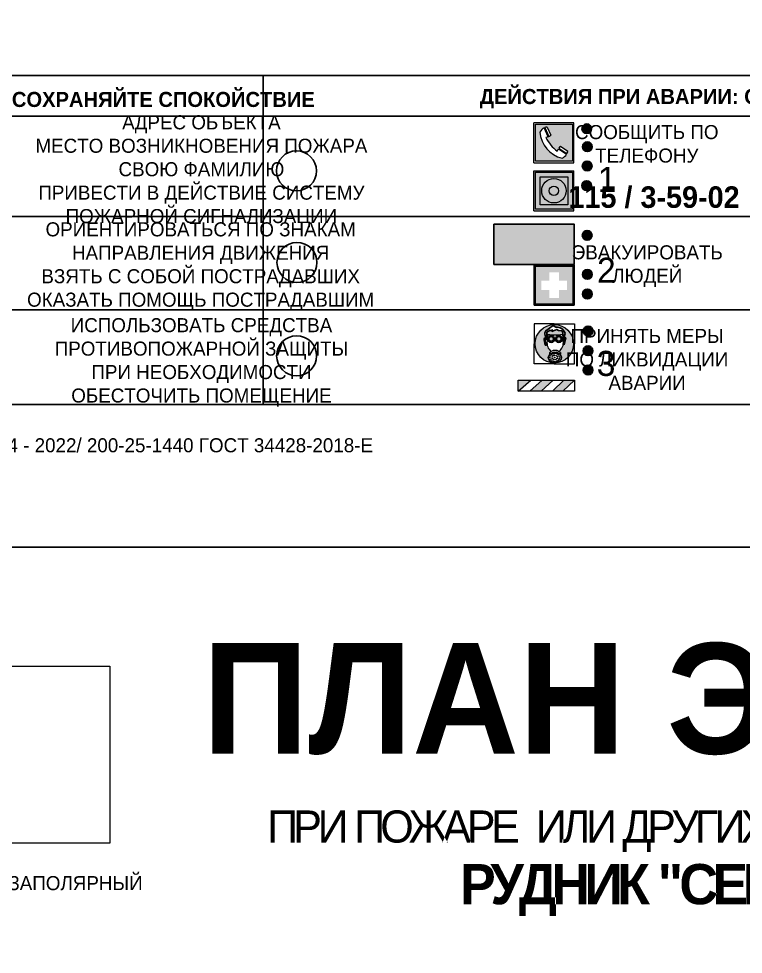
# Model space of a CAD drawing. Header units: millimetres. Extents: x 13114 to 67229, y 22859 to 38520.
# Drawn here: x 22083.8 to 22228.1, y 36263.6 to 36449.9 of the extents above; entities that cross this region are included whole.
import ezdxf

# ---------------------------------------------------------------- set-up
doc = ezdxf.new("R2010")
doc.units = ezdxf.units.MM
doc.styles.add('обычный', font='arial.ttf')
picture_1 = doc.add_image_def('image1.jpg', size_in_pixel=(337, 105))

# ---------------------------------------------------------------- blocks, each defined once
blk = doc.blocks.new('A$C38D26F80')
h = blk.add_hatch(color=5)
h.dxf.hatch_style = 1
h.paths.add_polyline_path([(-8.77, -4.48, 1), (-0.19, -4.48, 1)])
h.paths.add_polyline_path([(-6.75, -3.58), (-6.75, -3.31), (-6.62, -3.22), (-6.5, -3.22), (-6.42, -3.3), (-6.39, -3.28), (-6.59, -2.23), (-6.59, -2.01), (-6.38, -1.58), (-4.76, -0.4), (-4.13, -0.79, -0.362848), (-2.1, -2.1, -0.201049), (-2.17, -2.48, 0.085434), (-2.26, -3.13), (-1.9, -3.16), (-2.25, -4.7), (-2.4, -4.59), (-2.43, -4.34), (-2.36, -4.34), (-2.14, -3.34), (-2.47, -3.42), (-2.58, -1.95), (-2.77, -1.58), (-3.58, -1.52), (-3.92, -1.26), (-5.05, -1.73), (-4.87, -1.39), (-5.41, -1.6), (-5.41, -1.46), (-6.13, -1.87), (-6.18, -3.5), (-6.56, -3.47), (-6.37, -4.59), (-6.16, -4.43), (-6.16, -4.66), (-6.36, -4.79), (-6.37, -4.8), (-6.51, -4.76)], flags=16)
h.paths.add_polyline_path([(-6.51, -4.76), (-6.36, -4.79), (-6.37, -4.8)], flags=0)
h.paths.add_polyline_path([(-5.92, -2.34, 0.089508), (-2.67, -2.35), (-2.48, -3.88, -0.268602), (-3.4, -6.18, 0.262449), (-5.2, -6.18, -0.268602), (-6.11, -3.88)], flags=16)
edge = h.paths.add_edge_path(flags=16)
edge.add_ellipse((-5.19, -3.41), major_axis=(0, 0.842), ratio=0.848992, start_angle=0, end_angle=360)
edge = h.paths.add_edge_path(flags=0)
edge.add_ellipse((-5.19, -3.39), major_axis=(0, 0.665), ratio=0.853798, start_angle=0, end_angle=360)
edge = h.paths.add_edge_path(flags=0)
edge.add_ellipse((-5.19, -3.4), major_axis=(0, 0.528), ratio=0.864094, start_angle=0, end_angle=360)
edge = h.paths.add_edge_path(flags=16)
edge.add_ellipse((-3.47, -3.4), major_axis=(0, 0.842), ratio=0.848992, start_angle=0, end_angle=360)
h.paths.add_polyline_path([(-3.13, -6.45), (-3.13, -6.84, 0.383174), (-5.57, -6.85), (-5.57, -6.49, -0.369952)], flags=16)
edge = h.paths.add_edge_path(flags=0)
edge.add_ellipse((-3.47, -3.39), major_axis=(0, 0.665), ratio=0.853798, start_angle=0, end_angle=360)
edge = h.paths.add_edge_path(flags=0)
edge.add_ellipse((-3.47, -3.4), major_axis=(0, 0.528), ratio=0.864094, start_angle=0, end_angle=360)
edge = h.paths.add_edge_path(flags=16)
edge.add_ellipse((-4.34, -7.57), major_axis=(-1.48, 0), ratio=0.744955, start_angle=0, end_angle=360)
h.paths.add_polyline_path([(-5.01, -6.85, -1), (-5.15, -6.85, -1)], flags=0)
h.paths.add_polyline_path([(-5.33, -7.14, -1), (-5.47, -7.14, -1)], flags=0)
h.paths.add_polyline_path([(-4.61, -6.71, -1), (-4.74, -6.71, -1)], flags=16)
h.paths.add_polyline_path([(-5.43, -7.51, -1), (-5.57, -7.51, -1)], flags=0)
h.paths.add_polyline_path([(-4.26, -6.67, -1), (-4.4, -6.67, -1)], flags=16)
h.paths.add_polyline_path([(-4.74, -7.14, -1), (-4.88, -7.14, -1)], flags=0)
h.paths.add_polyline_path([(-4.93, -7.43, -1), (-5.07, -7.43, -1)], flags=0)
h.paths.add_polyline_path([(-4.41, -7.07, -1), (-4.54, -7.07, -1)], flags=0)
h.paths.add_polyline_path([(-5.33, -7.87, -1), (-5.46, -7.87, -1)], flags=0)
h.paths.add_polyline_path([(-3.8, -6.71, -1), (-3.94, -6.71, -1)], flags=16)
h.paths.add_polyline_path([(-4.85, -7.78, -1), (-4.98, -7.78, -1)], flags=0)
h.paths.add_polyline_path([(-3.96, -7.14, -1), (-4.1, -7.14, -1)], flags=0)
h.paths.add_polyline_path([(-4.33, -7.53, -1), (-4.47, -7.53, -1)], flags=0)
h.paths.add_polyline_path([(-5.09, -8.12, -1), (-5.23, -8.12, -1)], flags=0)
h.paths.add_polyline_path([(-3.5, -6.94, -1), (-3.64, -6.94, -1)], flags=0)
h.paths.add_polyline_path([(-4.54, -7.97, -1), (-4.68, -7.97, -1)], flags=0)
h.paths.add_polyline_path([(-3.66, -7.39, -1), (-3.8, -7.39, -1)], flags=0)
h.paths.add_polyline_path([(-4.73, -8.35, -1), (-4.86, -8.35, -1)], flags=0)
h.paths.add_polyline_path([(-4.09, -7.96, -1), (-4.23, -7.96, -1)], flags=0)
h.paths.add_polyline_path([(-3.77, -7.74, -1), (-3.91, -7.74, -1)], flags=0)
h.paths.add_polyline_path([(-3.22, -7.27, -1), (-3.35, -7.27, -1)], flags=0)
h.paths.add_polyline_path([(-4.34, -8.4, -1), (-4.47, -8.4, -1)], flags=0)
h.paths.add_polyline_path([(-3.16, -7.61, -1), (-3.3, -7.61, -1)], flags=0)
h.paths.add_polyline_path([(-3.9, -8.35, -1), (-4.04, -8.35, -1)], flags=0)
h.paths.add_polyline_path([(-3.32, -7.91, -1), (-3.46, -7.91, -1)], flags=0)
h.paths.add_polyline_path([(-3.55, -8.23, -1), (-3.69, -8.23, -1)], flags=0)
at = {"color": 5, "lineweight": 5}
for p, q in [((-4.48, 0), (-8.96, 0)), ((-8.96, 0), (-8.96, -4.48)), ((-4.48, 0), (0, 0)), ((0, 0), (0, -4.48)), ((-6.59, -2.01), (-6.38, -1.58)), ((-6.59, -2.23), (-6.59, -2.01)), ((-6.38, -1.58), (-4.76, -0.4)), ((-6.13, -1.87), (-6.18, -3.5)), ((-5.41, -1.46), (-6.13, -1.87)), ((-4.87, -1.39), (-5.41, -1.6)), ((-5.41, -1.6), (-5.41, -1.46)), ((-3.92, -1.26), (-5.05, -1.73)), ((-5.05, -1.73), (-4.87, -1.39)), ((-4.76, -0.4), (-4.13, -0.79)), ((-3.58, -1.52), (-3.92, -1.26)), ((-2.77, -1.58), (-3.58, -1.52)), ((-2.58, -1.95), (-2.77, -1.58)), ((-2.47, -3.42), (-2.58, -1.95)), ((-6.75, -3.31), (-6.62, -3.22)), ((-6.75, -3.58), (-6.75, -3.31)), ((-6.51, -4.76), (-6.75, -3.58)), ((-6.62, -3.22), (-6.5, -3.22)), ((-6.39, -3.28), (-6.59, -2.23)), ((-6.18, -3.5), (-6.56, -3.47)), ((-6.56, -3.47), (-6.37, -4.59)), ((-6.5, -3.22), (-6.42, -3.3)), ((-6.42, -3.3), (-6.39, -3.28)), ((-5.92, -2.34), (-6.11, -3.88)), ((-2.67, -2.34), (-2.48, -3.88)), ((-2.14, -3.34), (-2.47, -3.42)), ((-2.36, -4.34), (-2.14, -3.34)), ((-1.9, -3.16), (-2.26, -3.13)), ((-2.25, -4.7), (-1.9, -3.16)), ((-8.96, -8.96), (-8.96, -4.48)), ((-6.37, -4.8), (-6.51, -4.76)), ((-6.37, -4.59), (-6.16, -4.43)), ((-6.16, -4.66), (-6.37, -4.8)), ((-6.16, -4.43), (-6.16, -4.66)), ((-2.43, -4.34), (-2.4, -4.59)), ((-2.43, -4.34), (-2.36, -4.34)), ((-2.4, -4.59), (-2.25, -4.7)), ((0, -8.96), (0, -4.48)), ((-5.57, -6.49), (-5.57, -6.85)), ((-3.13, -6.45), (-3.13, -6.84)), ((-4.48, -8.96), (-8.96, -8.96)), ((-4.48, -8.96), (0, -8.96))]:
    blk.add_line(p, q, dxfattribs=at)
at = {"color": 5}
for p, q in [((-6.59, -2.01), (-6.38, -1.58)), ((-6.59, -2.23), (-6.59, -2.01)), ((-6.38, -1.58), (-4.76, -0.4)), ((-6.13, -1.87), (-6.18, -3.5)), ((-5.41, -1.46), (-6.13, -1.87)), ((-4.87, -1.39), (-5.41, -1.6)), ((-5.41, -1.6), (-5.41, -1.46)), ((-3.92, -1.26), (-5.05, -1.73)), ((-5.05, -1.73), (-4.87, -1.39)), ((-4.76, -0.4), (-4.13, -0.79)), ((-3.58, -1.52), (-3.92, -1.26)), ((-2.77, -1.58), (-3.58, -1.52)), ((-2.58, -1.95), (-2.77, -1.58)), ((-2.47, -3.42), (-2.58, -1.95)), ((-6.75, -3.31), (-6.62, -3.22)), ((-6.75, -3.58), (-6.75, -3.31)), ((-6.51, -4.76), (-6.75, -3.58)), ((-6.62, -3.22), (-6.5, -3.22)), ((-6.39, -3.28), (-6.59, -2.23)), ((-6.18, -3.5), (-6.56, -3.47)), ((-6.56, -3.47), (-6.37, -4.59)), ((-6.5, -3.22), (-6.42, -3.3)), ((-6.42, -3.3), (-6.39, -3.28)), ((-2.14, -3.34), (-2.47, -3.42)), ((-2.36, -4.34), (-2.14, -3.34)), ((-2.26, -3.13), (-1.9, -3.16)), ((-1.9, -3.16), (-2.25, -4.7)), ((-6.37, -4.8), (-6.51, -4.76)), ((-6.36, -4.79), (-6.51, -4.76)), ((-6.37, -4.59), (-6.16, -4.43)), ((-6.16, -4.66), (-6.37, -4.8)), ((-6.16, -4.66), (-6.36, -4.79)), ((-6.16, -4.43), (-6.16, -4.66)), ((-2.4, -4.59), (-2.43, -4.34)), ((-2.43, -4.34), (-2.36, -4.34)), ((-2.25, -4.7), (-2.4, -4.59))]:
    blk.add_line(p, q, dxfattribs=at)
at = {"color": 5, "lineweight": 5}
for centre, radius in [((-4.48, -4.48), 4.29), ((-5.5, -7.51), 0.0678), ((-5.4, -7.14), 0.0678), ((-5.4, -7.87), 0.0678), ((-5.16, -8.12), 0.0678), ((-5.08, -6.85), 0.0678), ((-5, -7.43), 0.0678), ((-4.91, -7.78), 0.0678), ((-4.81, -7.14), 0.0678), ((-4.79, -8.35), 0.0678), ((-4.67, -6.71), 0.0678), ((-4.61, -7.97), 0.0678), ((-4.47, -7.07), 0.0678), ((-4.4, -7.53), 0.0678), ((-4.4, -8.4), 0.0678), ((-4.33, -6.67), 0.0678), ((-4.16, -7.96), 0.0678), ((-4.03, -7.14), 0.0678), ((-3.97, -8.35), 0.0678), ((-3.87, -6.71), 0.0678), ((-3.84, -7.74), 0.0678), ((-3.73, -7.39), 0.0678), ((-3.62, -8.23), 0.0678), ((-3.57, -6.94), 0.0678), ((-3.39, -7.91), 0.0678), ((-3.28, -7.27), 0.0678), ((-3.23, -7.61), 0.0678)]:
    blk.add_circle(centre, radius, dxfattribs=at)
at = {"color": 5}
for centre, radius, start, end in [((-3.89, -2.66), 1.88, 17.387, 97.1599), ((-0.35, -3.07), 1.91, 162.2553, 181.7878), ((-2.6, -2.2), 0.511, 326.3906, 11.8614)]:
    blk.add_arc(centre, radius, start, end, dxfattribs=at)
at = {"color": 5, "lineweight": 5}
for centre, radius, start, end in [((-3.66, -4.24), 2.47, 171.573, 231.7124), ((-4.28, 6.66), 9.15, 259.6987, 280.1569), ((-4.93, -4.24), 2.47, 308.2876, 8.427), ((-0.47, -3.05), 1.79, 161.5846, 182.4584), ((-2.6, -2.2), 0.513, 326.4781, 11.7739), ((-4.33, -7.88), 1.87, 50.358, 131.5662), ((-4.3, -7.78), 1.83, 60.5889, 119.4111), ((-4.34, -8.2), 1.82, 48.4943, 132.3565)]:
    blk.add_arc(centre, radius, start, end, dxfattribs=at)
for centre, major_axis, ratio in [((-5.19, -3.41), (0, 0.842), 0.848992), ((-5.19, -3.39), (0, 0.665), 0.853798), ((-5.19, -3.4), (0, 0.528), 0.864094), ((-3.47, -3.4), (0, 0.842), 0.848992), ((-3.47, -3.39), (0, 0.665), 0.853798), ((-3.47, -3.4), (0, 0.528), 0.864094), ((-4.34, -7.57), (-1.48, 0), 0.744955)]:
    blk.add_ellipse(centre, major_axis=major_axis, ratio=ratio, dxfattribs=at)
blk = doc.blocks.new('A$C47DD6509')
at = {"lineweight": 5}
for points in [[(-8.69, 0), (-11.19, 0), (-11.19, -2.22)], [(-4.22, 0), (-6.45, 0), (-8.91, -2.22), (-6.61, -2.22)], [(0, 0), (-2.09, 0), (-4.36, -2.22), (-2.29, -2.22)]]:
    blk.add_hatch(color=242, dxfattribs=at).paths.add_polyline_path(points)
at = {"color": 242, "lineweight": 5}
for p, q in [((-11.19, -2.22), (-8.69, 0)), ((-11.19, -2.22), (-11.19, 0)), ((-11.19, 0), (-8.69, 0)), ((-11.19, 0), (0, 0)), ((-8.91, -2.22), (-6.45, 0)), ((-6.61, -2.22), (-4.22, 0)), ((-4.36, -2.22), (-2.09, 0)), ((-2.29, -2.22), (0, 0)), ((0, 0), (0, -2.22)), ((0, -2.22), (-11.19, -2.22))]:
    blk.add_line(p, q, dxfattribs=at)
blk = doc.blocks.new('A$C32E8229D')
at = {"true_color": 0xffffff}
blk.add_hatch(color=7, dxfattribs=at).paths.add_polyline_path([(0, 0), (0, -8), (16, -8), (16, 0)])
h = blk.add_hatch(color=126)
h.paths.add_polyline_path([(0.2, -0.2), (15.8, -0.2), (15.8, -7.8), (0.2, -7.8)])
h.paths.add_polyline_path([(13.49, -2.05), (12.08, -2.05), (11.37, -2.63, 0.162397), (11.29, -2.84), (11.29, -3.63), (10.35, -3.63), (10.35, -4.05), (11.68, -4.05), (11.68, -3.48), (12.26, -4.28), (11.29, -5.1), (11.29, -6.78), (11.85, -6.78), (11.85, -5.44), (12.8, -4.64), (12.8, -5.94), (14.46, -5.94), (14.46, -5.39), (13.45, -5.39), (13.45, -3.97), (12.46, -2.59), (13.15, -2.59), (13.69, -3.34), (14.18, -3)], flags=16)
h.paths.add_polyline_path([(10.74, -1.82, 1), (11.8, -1.82, 1)], flags=16)
h.paths.add_polyline_path([(9.39, -3.59), (5.99, -3.59), (6.56, -3.03), (5.91, -3.03), (5.1, -3.83), (5.91, -4.64), (6.56, -4.64), (5.99, -4.09), (9.39, -4.09)], flags=16)
h.paths.add_polyline_path([(4.29, -1.08), (1.72, -1.08), (1.72, -6.6), (4.29, -6.6)], flags=16)
at = {"color": 126}
blk.add_lwpolyline([(16, -8), (0, -8), (0, 0), (16, 0)], close=True, dxfattribs=at)
blk = doc.blocks.new('A$C18900ED3')
h = blk.add_hatch(color=126)
h.paths.add_polyline_path([(-0.18, -0.18), (-7.02, -0.18), (-7.02, -7.02), (-0.18, -7.02)])
h.paths.add_polyline_path([(-5.89, -4.46), (-5.89, -2.77), (-4.46, -2.77), (-4.46, -1.31), (-2.77, -1.31), (-2.77, -2.77), (-1.33, -2.77), (-1.33, -4.46), (-2.77, -4.46), (-2.77, -5.89), (-4.46, -5.89), (-4.46, -4.46)], flags=16)
at = {"color": 126}
for p, q in [((-7.2, 0), (-7.2, -7.2)), ((0, 0), (-7.2, 0)), ((0, -7.2), (0, 0)), ((-7.02, -7.02), (-7.02, -0.18)), ((-7.02, -0.18), (-0.18, -0.18)), ((-0.18, -0.18), (-0.18, -7.02)), ((-7.2, -7.2), (0, -7.2)), ((-0.18, -7.02), (-7.02, -7.02))]:
    blk.add_line(p, q, dxfattribs=at)
blk = doc.blocks.new('A$C456E1F9C')
at = {"lineweight": 5}
h = blk.add_hatch(color=242, dxfattribs=at)
h.paths.add_polyline_path([(0.51, -1.47), (0.51, -13.26), (12.29, -13.26), (12.29, -1.47)])
h.paths.add_polyline_path([(5.42, -4.95, -0.254479), (4.78, -5.4), (3.52, -2.53, -0.209735), (4.23, -2.4)], flags=16)
h.paths.add_polyline_path([(8.53, -8.6), (10.87, -10.17), (10.54, -10.76), (8.03, -9.13, -0.192251)], flags=16)
h.paths.add_polyline_path([(4.61, -5.49, 0.005518), (3.87, -5.72, 0.128647), (7.49, -10.01, 0.00809), (7.83, -9.33), (10.47, -10.97, -0.16736), (8.99, -12.25, -0.327862), (1.95, -3.95, -0.166952), (3.36, -2.62)], flags=16)
at = {"color": 242, "lineweight": 5}
for p, q in [((0, -13.77), (0, -0.97)), ((12.8, -0.97), (0, -0.97)), ((4.61, -5.49), (3.36, -2.62)), ((3.52, -2.53), (4.78, -5.4)), ((4.23, -2.4), (5.42, -4.95)), ((12.8, -13.77), (12.8, -0.97)), ((10.81, -10.12), (8.53, -8.6)), ((7.83, -9.33), (10.47, -10.97)), ((8.03, -9.13), (10.54, -10.76)), ((10.54, -10.76), (10.8, -10.3)), ((10.8, -10.3), (10.81, -10.12)), ((0, -13.77), (12.8, -13.77))]:
    blk.add_line(p, q, dxfattribs=at)
blk.add_lwpolyline([(0.51, -1.47), (12.29, -1.47), (12.29, -13.26), (0.51, -13.26)], close=True, dxfattribs=at)
for centre, radius, start, end in [((4.59, -5.34), 2.99, 114.2845, 152.1974), ((4.02, -3.27), 0.891, 76.3284, 123.7092), ((11.12, -3.31), 9.19, 183.9915, 256.6009), ((14.98, -39.1), 35.17, 107.1487, 108.4135), ((13.86, -0.94), 11.08, 205.5536, 234.8762), ((4.68, -4.59), 0.824, 276.9621, 334.0723), ((8.94, -9.5), 0.989, 114.4092, 157.9388), ((-13.31, 0.8), 23.44, 332.5487, 334.4027), ((7.87, -9.46), 3, 291.9291, 329.9329)]:
    blk.add_arc(centre, radius, start, end, dxfattribs=at)
blk = doc.blocks.new('A$C54414219')
at = {"true_color": 0xffffff}
h = blk.add_hatch(color=7, dxfattribs=at)
h.paths.add_polyline_path([(2.39, -9.45), (2.39, -18.3), (11.23, -18.3), (11.23, -9.45)], flags=0)
h.paths.add_polyline_path([(10.71, -13.87, -1), (2.92, -13.87, -1)], flags=0)
h.paths.add_polyline_path([(8.3, -13.87, -1), (5.33, -13.87, -1)], flags=0)
h.paths.add_polyline_path([(0.41, -7.47), (0.41, -20.27), (13.21, -20.27), (13.21, -7.47)])
h.paths.add_polyline_path([(0.92, -19.77), (12.71, -19.77), (12.71, -7.98), (0.92, -7.98)], flags=16)
h.paths.add_polyline_path([(11.23, -9.45), (11.23, -18.3), (2.39, -18.3), (2.39, -9.45)], flags=0)
at = {"lineweight": 5}
h = blk.add_hatch(color=242, dxfattribs=at)
h.paths.add_polyline_path([(12.71, -7.98), (0.92, -7.98), (0.92, -19.77), (12.71, -19.77)])
h.paths.add_polyline_path([(11.23, -18.3), (2.39, -18.3), (2.39, -9.45), (11.23, -9.45)], flags=16)
h.paths.add_polyline_path([(10.71, -13.87, -1), (2.92, -13.87, -1)], flags=0)
h.paths.add_polyline_path([(8.3, -13.87, -1), (5.33, -13.87, -1)], flags=0)
at = {"true_color": 0xffffff}
h = blk.add_hatch(color=7, dxfattribs=at)
h.paths.add_polyline_path([(2.39, -9.45), (2.39, -18.3), (11.23, -18.3), (11.23, -9.45)])
h.paths.add_polyline_path([(10.71, -13.87, -1), (2.92, -13.87, -1)], flags=16)
h.paths.add_polyline_path([(8.3, -13.87, -1), (5.33, -13.87, -1)], flags=0)
at = {"lineweight": 5}
h = blk.add_hatch(color=242, dxfattribs=at)
h.paths.add_polyline_path([(2.92, -13.87, 1), (10.71, -13.87, 1)])
h.paths.add_polyline_path([(8.3, -13.87, -1), (5.33, -13.87, -1)], flags=16)
at = {"color": 242, "lineweight": 5}
for p, q in [((0.41, -20.27), (0.41, -7.47)), ((0.41, -7.47), (13.21, -7.47)), ((0.41, -7.47), (13.21, -7.47)), ((13.21, -20.27), (13.21, -7.47)), ((0.41, -20.27), (13.21, -20.27))]:
    blk.add_line(p, q, dxfattribs=at)
for points in [[(0.92, -7.98), (12.71, -7.98), (12.71, -19.77), (0.92, -19.77)], [(2.39, -9.45), (11.23, -9.45), (11.23, -18.3), (2.39, -18.3)]]:
    blk.add_lwpolyline(points, close=True, dxfattribs=at)
for radius in [3.89, 1.49]:
    blk.add_circle((6.81, -13.87), radius, dxfattribs=at)

msp = doc.modelspace()

# ---------------------------------------------------------------- hatches: boundary and pattern name
at = {"lineweight": 0}
h = msp.add_hatch(color=256, dxfattribs=at)
h.dxf.hatch_style = 1
h.paths.add_polyline_path([(22195.98, 36427.98, 1), (22197.92, 36427.98, 1)])
h = msp.add_hatch(color=256, dxfattribs=at)
h.dxf.hatch_style = 1
h.paths.add_polyline_path([(22196.09, 36424.4, 1), (22198.02, 36424.4, 1)])
h = msp.add_hatch(color=256, dxfattribs=at)
h.dxf.hatch_style = 1
h.paths.add_polyline_path([(22196.05, 36420.59, 1), (22197.98, 36420.59, 1)])
h = msp.add_hatch(color=256, dxfattribs=at)
h.dxf.hatch_style = 1
h.paths.add_polyline_path([(22195.97, 36416.66, 1), (22197.9, 36416.66, 1)])
h = msp.add_hatch(color=256, dxfattribs=at)
h.dxf.hatch_style = 1
h.paths.add_polyline_path([(22196.05, 36406.77, 1), (22197.98, 36406.77, 1)])
h = msp.add_hatch(color=256, dxfattribs=at)
h.dxf.hatch_style = 1
h.paths.add_polyline_path([(22196.09, 36398.99, 1), (22198.02, 36398.99, 1)])
h = msp.add_hatch(color=256, dxfattribs=at)
h.dxf.hatch_style = 1
h.paths.add_polyline_path([(22196.08, 36395.09, 1), (22198.02, 36395.09, 1)])
h = msp.add_hatch(color=256, dxfattribs=at)
h.dxf.hatch_style = 1
h.paths.add_polyline_path([(22196.24, 36387.73, 1), (22198.17, 36387.73, 1)])
h = msp.add_hatch(color=256, dxfattribs=at)
h.dxf.hatch_style = 1
h.paths.add_polyline_path([(22196.24, 36383.79, 1), (22198.17, 36383.79, 1)])
h = msp.add_hatch(color=256, dxfattribs=at)
h.dxf.hatch_style = 1
h.paths.add_polyline_path([(22196.24, 36379.96, 1), (22198.17, 36379.96, 1)])

# ---------------------------------------------------------------- linework, layer by layer
at = {"color": 5, "lineweight": 0}
for points in [[(21963.37, 36344.67), (22563.37, 36344.67), (22563.37, 36739.67), (21963.37, 36739.67)], [(21963.37, 35949.67), (22563.37, 35949.67), (22563.37, 36344.67), (21963.37, 36344.67)]]:
    msp.add_lwpolyline(points, close=True, dxfattribs=at)
for points in [[(21988.74, 36430.52), (22132.5, 36430.52), (22132.5, 36438.57), (21988.74, 36438.57)], [(22132.5, 36430.52), (22276.27, 36430.52), (22276.27, 36438.57), (22132.5, 36438.57)], [(21988.74, 36430.52), (22132.5, 36430.52), (22132.5, 36373.12), (21988.74, 36373.12)], [(22132.5, 36430.52), (22276.27, 36430.52), (22276.27, 36373.12), (22132.5, 36373.12)]]:
    msp.add_lwpolyline(points, close=True)
for points in [[(22047.15, 36410.52), (21988.74, 36410.52), (22132.5, 36410.52)], [(22190.92, 36410.52), (22132.5, 36410.52), (22276.27, 36410.52)], [(22047.15, 36391.95), (21988.74, 36391.95), (22132.5, 36391.95)], [(22190.92, 36391.95), (22132.5, 36391.95), (22276.27, 36391.95)]]:
    msp.add_lwpolyline(points)
for centre, radius in [((22196.95, 36427.98), 0.966), ((22197.05, 36424.4), 0.966), ((22139.13, 36419.6), 3.98), ((22197.02, 36420.59), 0.966), ((22196.93, 36416.66), 0.966), ((22197.02, 36406.77), 0.966), ((22139.22, 36401.37), 3.98), ((22197.06, 36398.99), 0.966), ((22197.05, 36395.09), 0.966), ((22197.21, 36387.73), 0.966), ((22139.16, 36382.79), 3.98), ((22197.2, 36383.79), 0.966), ((22197.21, 36379.96), 0.966)]:
    msp.add_circle(centre, radius)

# ---------------------------------------------------------------- block references
for name, p, xscale, yscale, zscale in [('A$C456E1F9C', (22186.39, 36429.8), 0.625, 0.625, 0.625), ('A$C54414219', (22186.14, 36424.31), 0.625, 0.625, 0.625), ('A$C18900ED3', (22194.46, 36400.84), 1.111111111007631, 1.111111111007631, 1.111111111007631), ('A$C38D26F80', (22194.48, 36389.18), 0.8928571427240968, 0.8928571427240968, 0.8928571427240968)]:
    msp.add_blockref(name, p, dxfattribs=dict(xscale=xscale, yscale=yscale, zscale=zscale))
at = {"xscale": -1}
msp.add_blockref('A$C32E8229D', (22194.46, 36408.99), dxfattribs=at)
at = {"color": 242, "true_color": 0xc1121c}
msp.add_blockref('A$C47DD6509', (22194.48, 36377.96), dxfattribs=at)

# ---------------------------------------------------------------- texts
at = {"lineweight": 0, "style": 'обычный'}
for s, insert, char_height, width, attachment_point in [('{\\fProxima Nova Rg|b1|i0|c204|p2;ДЕЙСТВИЯ ПРИ АВАРИИ: СОХРАНЯЙТЕ СПОКОЙСТВИЕ\\H1.6644x; }', (22232.12, 36433.97), 3, 175.1736, 5), ('{\\fProxima Nova Rg|b1|i0|c204|p2;ДЕЙСТВИЯ ПРИ ПОЖАРЕ: СОХРАНЯЙТЕ СПОКОЙСТВИЕ\\H1.6644x; }', (22085.9, 36433.39), 3, 175.1736, 5), ('\\pi-8.4,l8.4,t8.4;{\\fProxima Nova Rg|b0|i0|c204|p2;АДРЕС ОБЪЕКТА\\PМЕСТО ВОЗНИКНОВЕНИЯ ПОЖАРА \\PСВОЮ ФАМИЛИЮ\\PПРИВЕСТИ В ДЕЙСТВИЕ СИСТЕМУ \\PПОЖАРНОЙ СИГНАЛИЗАЦИИ}', (22120.2, 36419.53), 2.8, 126.6484, 5), ('{\\fProxima Nova Rg|b0|i0|c204|p2;СООБЩИТЬ ПО \\PТЕЛЕФОНУ}', (22208.89, 36424.97), 2.8, 126.6484, 5), ('{\\fProxima Nova Rg|b0|i0|c204|p2;1\\H1.1667x; }', (22200.99, 36417.9), 5, 126.6484, 5), ('{\\fProxima Nova Rg|b1|i0|c0|p2;\\H1.0714x;115 / 3-59-02\\H1.2822x; }', (22210.34, 36414.32), 4, 126.6484, 5), ('\\pi-8.4,l8.4,t8.4;{\\fProxima Nova Rg|b0|i0|c204|p2;ОРИЕНТИРОВАТЬСЯ ПО ЗНАКАМ \\PНАПРАВЛЕНИЯ ДВИЖЕНИЯ\\PВЗЯТЬ С СОБОЙ ПОСТРАДАВШИХ\\PОКАЗАТЬ ПОМОЩЬ ПОСТРАДАВШИМ}', (22120.05, 36400.56), 2.8, 126.6484, 5), ('{\\fProxima Nova Rg|b0|i0|c204|p2;ЭВАКУИРОВАТЬ \\PЛЮДЕЙ}', (22208.99, 36400.65), 2.8, 126.6484, 5), ('{\\fProxima Nova Rg|b0|i0|c204|p2;2\\H1.1967x; }', (22200.84, 36399.82), 5, 126.6484, 5), ('\\pi-8.4,l8.4,t8.4;{\\fProxima Nova Rg|b0|i0|c204|p2;ИСПОЛЬЗОВАТЬ СРЕДСТВА \\PПРОТИВОПОЖАРНОЙ ЗАЩИТЫ \\PПРИ НЕОБХОДИМОСТИ \\PОБЕСТОЧИТЬ ПОМЕЩЕНИЕ}', (22120.21, 36381.48), 2.8, 126.6484, 5), ('{\\fProxima Nova Rg|b0|i0|c204|p2;ПРИНЯТЬ МЕРЫ \\PПО ЛИКВИДАЦИИ \\PАВАРИИ}', (22208.95, 36382.07), 2.8, 126.6484, 5), ('{\\fProxima Nova Rg|b0|i0|c204|p2;3\\H1.1967x; }', (22200.78, 36381.24), 5, 126.6484, 5), ('\\pi-8.4,l8.4,t8.4;{\\fProxima Nova Rg|b0|i0|c204|p2;ИЗГОТОВИТЕЛЬ: ИП АНДРЕЕВ А. А.\\fProxima Nova Rg|b0|i0|c0|p2; \\fProxima Nova Rg|b0|i0|c204|p2;ФП-24 - 2022/ 200-25-1440 ГОСТ 34428-2018-Е\\H1.2266x; }', (22080.34, 36364.57), 2.8, 191.3484, 5), ('{\\fProxima Nova Rg|b1|i0|c204|p2;ПЛАН ЭВАКУАЦИИ}', (22120.39, 36325.58), 22, 493.8901, 1), ('\\pi-8.4,l8.4,t8.4;{\\fProxima Nova Rg|b0|i0|c204|p2;г. ЗАПОЛЯРНЫЙ\\H1.6404x; }', (22093.4, 36277.79), 2.8, 126.6484, 5)]:
    msp.add_mtext(s, dxfattribs=dict(at, insert=insert, char_height=char_height, width=width, attachment_point=attachment_point))
at = {"color": 0, "lineweight": 0, "insert": (22270.74, 36292.45), "char_height": 8, "width": 449.2158, "attachment_point": 5, "style": 'обычный'}
msp.add_mtext('{\\fArial Black|b1|i0|c204|p34;\\H2x;\\T0.85;  \\fArial Narrow|b0|i0|c204|p34;\\H0.8x;\\W0.9;\\P\\fProxima Nova Rg|b0|i0|c204|p2;\\H0.5x;\\W1;\\C256;ПРИ ПОЖАРЕ  ИЛИ ДРУГИХ ЧРЕЗВЫЧАЙНЫХ СИТУАЦИЯХ  ИЗ ПОМЕЩЕНИЙ \\fProxima Nova Rg|b1|i0|c204|p2;\\H1.25x;\\PРУДНИК "СЕВЕРНЫЙ" : БЕТОННЫЙ ЗАВОД}', dxfattribs=at)

# ---------------------------------------------------------------- pictures from other files: only their frames are drawn
at = {"color": 7, "lineweight": 0, "true_color": 0xf5f5ff}
image = msp.add_image(picture_1, insert=(21988.85, 36285.79), size_in_units=(113.11, 35.24), dxfattribs=at)
image.dxf.flags = 7

doc.saveas('drawing.dxf')
